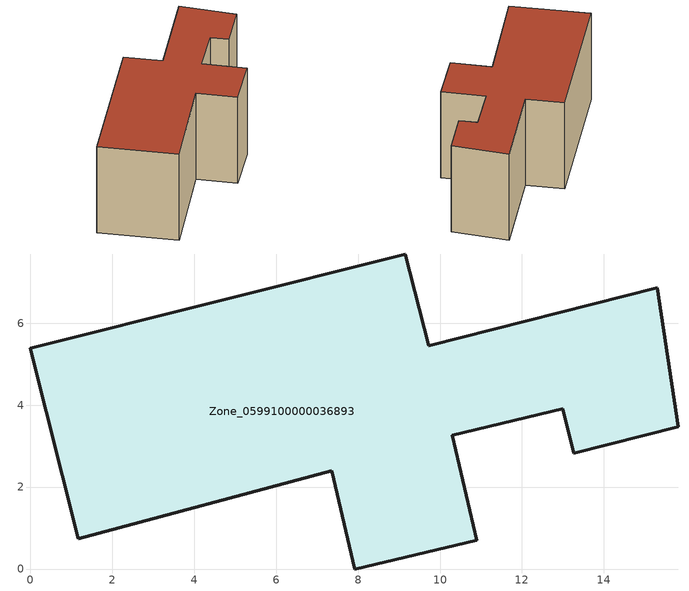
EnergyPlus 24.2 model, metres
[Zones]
Zone_0599100000036893
 floor ground (C_G): 13,3.91 10.3,3.27 10.9,0.7 7.92,0 7.36,2.4 1.17,0.74 0,5.39 9.15,7.69 9.72,5.45 15.3,6.86 15.81,3.47 13.26,2.83 z0
 wall outside (C_F): 1.17,0.74 7.36,2.4 7.92,0 10.9,0.7 10.3,3.27 13,3.91 13.26,2.83 15.81,3.47 15.3,6.86 9.72,5.45 9.15,7.69 0,5.39 1.17,0.74 z0:5.9
 roof outside (C_R): 15.81,3.47 15.3,6.86 9.72,5.45 9.15,7.69 0,5.39 1.17,0.74 7.36,2.4 7.92,0 10.9,0.7 10.3,3.27 13,3.91 13.26,2.83 z5.9
[BUILDING]
Pand.0599100000036893: North Axis=0; Terrain=City; Loads Convergence Tolerance Value=0.04; Temperature Convergence Tolerance Value=0.4; Solar Distribution=FullExterior; Maximum Number of Warmup Days=25; Minimum Number of Warmup Days=1
[Site:Location]
Rotterdam.The.Hague.AP_ZH_NLD Design_Conditions: Latitude=51.96; Longitude=4.45; Time Zone=1; Elevation=-4.5
[SITE:GROUNDTEMPERATURE:BUILDINGSURFACE]
18, 18, 18, 18, 18, 18, 18, 18, 18, 18, 18, 18
[MATERIAL] Thermal Absorptance=0.9; Solar Absorptance=0.7; Visible Absorptance=0.7
Name | Roughness | Thickness | Conductivity | Density | Specific Heat
G.TI.1965-1974 | MediumSmooth | 0.15 | 0.882353 | 540 | 1210
F.TI.1965-1974 | Rough | 0.3 | 0.697674 | 1920 | 840
R.TI.1965-1974 | MediumRough | 0.2 | 0.232558 | 1500 | 1000
[CONSTRUCTION]
C_G: G.TI.1965-1974
C_F: F.TI.1965-1974
C_R: R.TI.1965-1974
[ZONE]
Zone_0599100000036893: Type=1; Multiplier=1; Ceiling Height=Autocalculate; Volume=Autocalculate; Floor Area=autocalculate; Part of Total Floor Area=Yes
[ZONEINFILTRATION:DESIGNFLOWRATE]
Infil_Zone_0599100000036893: Zone or ZoneList or Space or SpaceList=Zone_0599100000036893; Schedule=AlwaysOn; Design Flow Rate Calculation Method=Flow/Area; Flow Rate per Floor Area=0.003; Constant Term Coefficient=1; Temperature Term Coefficient=0; Velocity Term Coefficient=0; Velocity Squared Term Coefficient=0
[HVACTEMPLATE:ZONE:IDEALLOADSAIRSYSTEM]
Zone_0599100000036893: Maximum Heating Supply Air Temperature=50; Minimum Cooling Supply Air Temperature=13; Maximum Heating Supply Air Humidity Ratio=0.0156; Minimum Cooling Supply Air Humidity Ratio=0.0077; Heating Limit=NoLimit; Cooling Limit=NoLimit; Dehumidification Control Type=ConstantSensibleHeatRatio; Cooling Sensible Heat Ratio=0.7; Dehumidification Setpoint=60; Humidification Control Type=None; Humidification Setpoint=30; Outdoor Air Method=None; Outdoor Air Flow Rate per Person=0.00944; Outdoor Air Flow Rate per Zone Floor Area=0; Outdoor Air Flow Rate per Zone=0; Demand Controlled Ventilation Type=None; Outdoor Air Economizer Type=NoEconomizer; Heat Recovery Type=None; Sensible Heat Recovery Effectiveness=0.7; Latent Heat Recovery Effectiveness=0.65
[ZONECONTROL:THERMOSTAT]
ThermostatControl_Zone_0599100000036893: Zone or ZoneList=Zone_0599100000036893; Control Type Schedule=DualSetpointControlType; Control 1=Thermostat_Zone_0599100000036893; Temperature Difference Between Cutout And Setpoint=0
[THERMOSTATSETPOINT:DUALSETPOINT]
Thermostat_Zone_0599100000036893: Heating Setpoint Temperature Schedule=HeatingSetpoint_Zone_0599100000036893; Cooling Setpoint Temperature Schedule=CoolingSetpoint_Zone_0599100000036893
[SCHEDULE:COMPACT]
HeatingSetpoint_Zone_0599100000036893: Through: 12/31, For: AllDays, Until: 24:00, 21
CoolingSetpoint_Zone_0599100000036893: Through: 12/31, For: AllDays, Until: 24:00, 24
DualSetpointControlType: Through: 12/31, For: AllDays, Until: 24:00, 4
AlwaysOn: Through: 12/31, For: AllDays, Until: 24:00, 1
